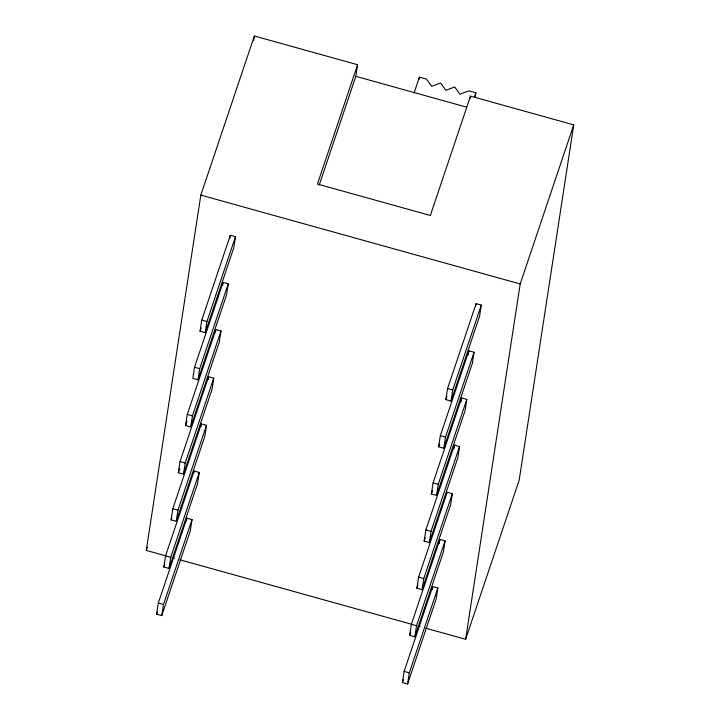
<?xml version="1.0" encoding="UTF-8"?>
<svg xmlns="http://www.w3.org/2000/svg" width="720" height="720" viewBox="0 0 720 720"><rect width="100%" height="100%" fill="white"/><g stroke="black" fill="none" stroke-linecap="round" stroke-linejoin="round"><path stroke-width="1.08" d="M165.753 555.849L146.268 550.422L200.826 195.102L254.367 36L357.597 64.728L355.815 76.329L319.248 185.004M156.609 614.16L158.319 603.027L186.876 518.166L192.033 519.606L190.323 530.748L161.766 615.6L156.609 614.16L157.32 612.045M163.845 567.009L165.555 555.876L194.112 471.015L199.278 472.455L197.568 483.588L169.011 568.449L163.845 567.009L164.565 564.894M171.09 519.858L172.8 508.716L201.357 423.864L206.514 425.295L204.804 436.437L176.247 521.298L171.09 519.858L171.801 517.734M178.326 472.707L180.036 461.565L208.593 376.713L213.759 378.144L212.049 389.286L183.492 474.138L178.326 472.707L179.757 468.459M185.571 425.556L187.281 414.414L215.838 329.562L220.995 330.993L219.285 342.135L190.728 426.987L185.571 425.556L186.993 421.308M194.517 367.263L192.807 378.396L197.973 379.836L226.53 294.975L228.24 283.842L223.074 282.402L194.517 367.263L199.683 368.694L197.973 379.836M200.052 331.245L201.762 320.112L230.319 235.251L235.476 236.691L233.766 247.824L205.209 332.685L200.052 331.245L201.123 328.068M161.766 615.6L163.476 604.458L192.033 519.606M169.011 568.449L170.721 557.307L199.278 472.455M176.247 521.298L177.957 510.156L206.514 425.295M183.492 474.138L185.202 463.005L213.759 378.144M190.728 426.987L192.438 415.854L220.995 330.993M205.209 332.685L206.919 321.543L235.476 236.691M253.692 40.437L254.367 36M186.408 521.208L186.876 518.166M193.806 473.04L194.112 471.015M200.925 426.645L201.357 423.864M208.17 379.494L208.593 376.713M215.37 332.595L215.838 329.562M222.606 285.444L223.074 282.402M229.851 238.293L230.319 235.251M419.085 79.245L419.409 77.121L426.465 79.083L431.73 86.382L440.586 83.007L445.842 90.315L454.698 86.94L459.954 94.239L468.81 90.864L475.866 92.826L475.2 97.164M470.178 98.253L470.502 96.138L573.732 124.866L519.174 480.186L465.633 639.288L425.574 628.146M402.417 682.56L404.127 671.427L432.684 586.566L437.85 588.006L436.14 599.139L407.583 684L402.417 682.56L403.488 679.383M409.662 635.409L411.372 624.276L439.929 539.415L445.086 540.855L443.376 551.988L414.819 636.849L409.662 635.409L410.733 632.232M416.898 588.258L418.608 577.116L447.165 492.264L452.331 493.695L450.621 504.837L422.064 589.698L416.898 588.258L417.969 585.072M424.143 541.107L425.853 529.965L454.41 445.113L459.567 446.544L457.857 457.686L429.3 542.538L424.143 541.107L425.214 537.921M431.379 493.956L433.089 482.814L461.646 397.953L466.812 399.393L465.102 410.535L436.545 495.387L431.379 493.956L432.45 490.77M438.624 446.796L440.334 435.663L468.891 350.802L474.048 352.242L472.338 363.375L443.781 448.236L438.624 446.796L439.695 443.619M445.86 399.645L447.57 388.512L476.127 303.651L481.293 305.091L479.583 316.224L451.026 401.085L445.86 399.645L446.931 396.468M407.583 684L409.293 672.858L437.85 588.006M414.819 636.849L416.529 625.707L445.086 540.855M422.064 589.698L423.774 578.556L452.331 493.695M429.3 542.538L431.01 531.405L459.567 446.544M436.545 495.387L438.255 484.254L466.812 399.393M443.781 448.236L445.491 437.094L474.048 352.242M451.026 401.085L452.736 389.943L481.293 305.091M432.216 589.608L432.684 586.566M439.308 543.465L439.929 539.415M453.834 448.821L454.41 445.113M461.025 402.012L461.646 397.953M468.27 354.852L468.891 350.802M475.821 305.676L476.127 303.651M465.633 639.288L520.191 283.968L573.732 124.866M199.683 368.694L228.24 283.842M146.268 550.422L147.339 547.245M357.597 64.728L317.439 184.05L430.344 215.469L470.502 96.138M414.054 93.033L419.409 77.121M474.435 97.074L475.866 92.826M355.815 76.329L466.569 107.145M200.826 195.102L520.191 283.968M201.762 320.112L206.919 321.543M447.57 388.512L452.736 389.943M440.334 435.663L445.491 437.094M187.281 414.414L192.438 415.854M433.089 482.814L438.255 484.254M180.036 461.565L185.202 463.005M425.853 529.965L431.01 531.405M172.8 508.716L177.957 510.156M418.608 577.116L423.774 578.556M172.251 557.649L174.411 558.252M179.829 559.764L412.578 624.528M417.996 626.031L420.156 626.634M165.555 555.876L170.721 557.307M411.372 624.276L416.529 625.707M158.319 603.027L163.476 604.458M404.127 671.427L409.293 672.858"/></g></svg>
